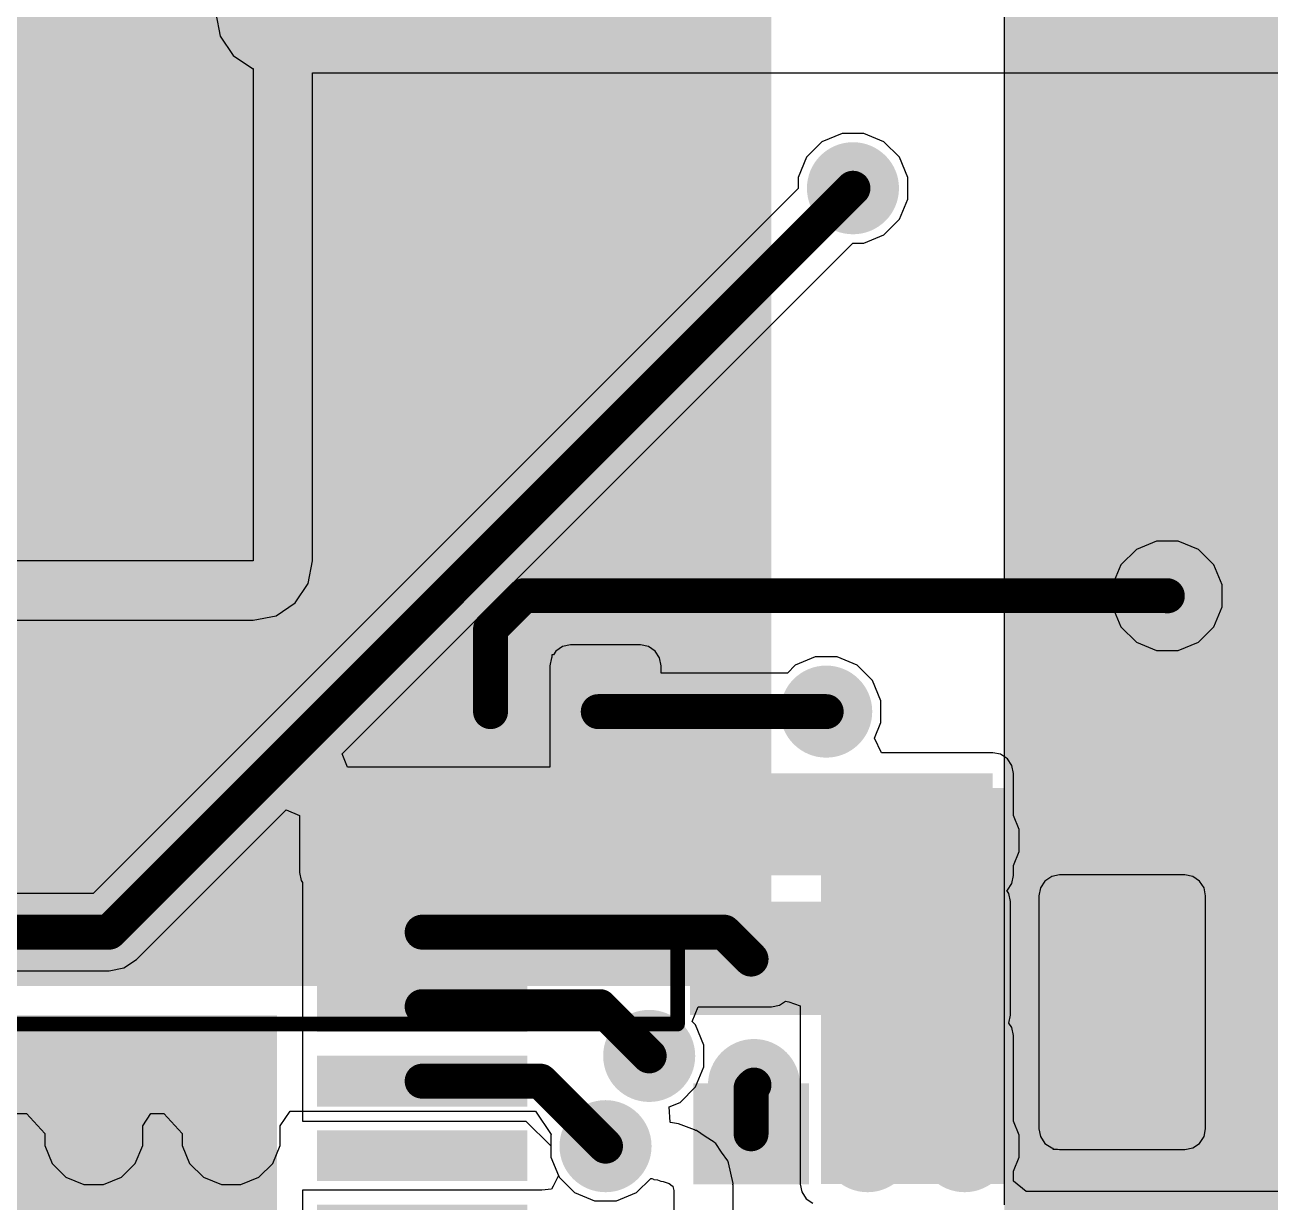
# Model space of a CAD drawing. Header units: millimetres. Extents: x 0 to 214, y 0 to 214.
# Drawn here: x 2.8435 to 3.2713, y 0.3158 to 0.7201 of the extents above; entities that cross this region are included whole.
import ezdxf

# ---------------------------------------------------------------- set-up
doc = ezdxf.new("R2010")
doc.units = ezdxf.units.MM
doc.header["$MEASUREMENT"] = 0
for name, color, linetype in [('BottomLayer', 5, 'Continuous'), ('BottomPaste', 16, 'Continuous'), ('BottomSolder', 6, 'Continuous'), ('TopLayer', 1, 'Continuous'), ('TopOverlay', 2, 'Continuous'), ('TopPaste', 8, 'Continuous'), ('TopSolder', 216, 'Continuous'), ('ViaHoleLayer', 16, 'Continuous')]:
    doc.layers.add(name, color=color, linetype=linetype)

# ---------------------------------------------------------------- blocks, each defined once
blk = doc.blocks.new('HTSSOP_28_EP_B_26')
at = {"layer": 'BottomLayer'}
for points in [[(-0.1469095, 0.159588), (-0.1469095, 0.173092), (-0.0787405, 0.173092), (-0.0787405, 0.159588)], [(0.0787405, 0.159588), (0.0787405, 0.173092), (0.1469095, 0.173092), (0.1469095, 0.159588)], [(-0.1469095, 0.133998), (-0.1469095, 0.147502), (-0.0787405, 0.147502), (-0.0787405, 0.133998)], [(0.0787405, 0.133998), (0.0787405, 0.147502), (0.1469095, 0.147502), (0.1469095, 0.133998)], [(-0.1469095, 0.108408), (-0.1469095, 0.121912), (-0.0787405, 0.121912), (-0.0787405, 0.108408)], [(0.0787405, 0.108408), (0.0787405, 0.121912), (0.1469095, 0.121912), (0.1469095, 0.108408)], [(-0.06102850000000001, -0.110236), (-0.06102849999999999, 0.110236), (0.06101850000000001, 0.110236), (0.06101849999999999, -0.110236)], [(-0.1469095, 0.082818), (-0.1469095, 0.096322), (-0.0787405, 0.096322), (-0.0787405, 0.082818)], [(0.0787405, 0.082818), (0.0787405, 0.096322), (0.1469095, 0.096322), (0.1469095, 0.082818)], [(-0.1469095, 0.057228), (-0.1469095, 0.070732), (-0.0787405, 0.070732), (-0.0787405, 0.057228)], [(0.0787405, 0.057228), (0.0787405, 0.070732), (0.1469095, 0.070732), (0.1469095, 0.057228)], [(-0.1469095, 0.031638), (-0.1469095, 0.045142), (-0.0787405, 0.045142), (-0.0787405, 0.031638)], [(0.0787405, 0.031638), (0.0787405, 0.045142), (0.1469095, 0.045142), (0.1469095, 0.031638)], [(-0.1469095, 0.006048000000000001), (-0.1469095, 0.019552), (-0.0787405, 0.019552), (-0.0787405, 0.006047999999999999)], [(0.0787405, 0.006048000000000001), (0.0787405, 0.019552), (0.1469095, 0.019552), (0.1469095, 0.006047999999999999)], [(-0.1469095, -0.019542), (-0.1469095, -0.006037999999999998), (-0.0787405, -0.006038000000000002), (-0.0787405, -0.019542)], [(0.0787405, -0.019542), (0.0787405, -0.006037999999999998), (0.1469095, -0.006038000000000002), (0.1469095, -0.019542)], [(-0.1469095, -0.045142), (-0.1469095, -0.031638), (-0.0787405, -0.031638), (-0.0787405, -0.045142)], [(0.0787405, -0.045142), (0.0787405, -0.031638), (0.1469095, -0.031638), (0.1469095, -0.045142)], [(-0.1469095, -0.070732), (-0.1469095, -0.057228), (-0.0787405, -0.057228), (-0.0787405, -0.070732)], [(0.0787405, -0.070732), (0.0787405, -0.057228), (0.1469095, -0.057228), (0.1469095, -0.070732)], [(-0.1469095, -0.096322), (-0.1469095, -0.082818), (-0.0787405, -0.082818), (-0.0787405, -0.096322)], [(0.0787405, -0.096322), (0.0787405, -0.082818), (0.1469095, -0.082818), (0.1469095, -0.096322)], [(-0.1469095, -0.121912), (-0.1469095, -0.108408), (-0.0787405, -0.108408), (-0.0787405, -0.121912)], [(0.0787405, -0.121912), (0.0787405, -0.108408), (0.1469095, -0.108408), (0.1469095, -0.121912)], [(-0.1469095, -0.147502), (-0.1469095, -0.133998), (-0.0787405, -0.133998), (-0.0787405, -0.147502)], [(0.0787405, -0.147502), (0.0787405, -0.133998), (0.1469095, -0.133998), (0.1469095, -0.147502)], [(-0.1469095, -0.173092), (-0.1469095, -0.159588), (-0.0787405, -0.159588), (-0.0787405, -0.173092)], [(0.0787405, -0.173092), (0.0787405, -0.159588), (0.1469095, -0.159588), (0.1469095, -0.173092)]]:
    blk.add_hatch(color=5, dxfattribs=at).paths.add_polyline_path(points)
h = blk.add_hatch(color=5, dxfattribs=at)
edge = h.paths.add_edge_path()
edge.add_arc((-0.047245, 0.07087), 0.009843, 0, 360)
h = blk.add_hatch(color=5, dxfattribs=at)
edge = h.paths.add_edge_path()
edge.add_arc((-5e-06, 0.07), 0.009843, 0, 360)
h = blk.add_hatch(color=5, dxfattribs=at)
edge = h.paths.add_edge_path()
edge.add_arc((0.047245, 0.07087), 0.009843, 0, 360)
h = blk.add_hatch(color=5, dxfattribs=at)
edge = h.paths.add_edge_path()
edge.add_arc((-0.047245, 0.02362), 0.009843, 0, 360)
h = blk.add_hatch(color=5, dxfattribs=at)
edge = h.paths.add_edge_path()
edge.add_arc((-5e-06, 0.02362), 0.009843, 0, 360)
h = blk.add_hatch(color=5, dxfattribs=at)
edge = h.paths.add_edge_path()
edge.add_arc((0.047245, 0.02362), 0.009843, 0, 360)
h = blk.add_hatch(color=5, dxfattribs=at)
edge = h.paths.add_edge_path()
edge.add_arc((-0.047245, -0.02362), 0.009843, 0, 360)
h = blk.add_hatch(color=5, dxfattribs=at)
edge = h.paths.add_edge_path()
edge.add_arc((-5e-06, -0.02362), 0.009843, 0, 360)
h = blk.add_hatch(color=5, dxfattribs=at)
edge = h.paths.add_edge_path()
edge.add_arc((0.047245, -0.02362), 0.009843, 0, 360)
h = blk.add_hatch(color=5, dxfattribs=at)
edge = h.paths.add_edge_path()
edge.add_arc((-0.047245, -0.07087), 0.009843, 0, 360)
h = blk.add_hatch(color=5, dxfattribs=at)
edge = h.paths.add_edge_path()
edge.add_arc((-5e-06, -0.07087), 0.009843, 0, 360)
h = blk.add_hatch(color=5, dxfattribs=at)
edge = h.paths.add_edge_path()
edge.add_arc((0.047245, -0.07087), 0.009843, 0, 360)
at = {"layer": 'BottomPaste'}
for points in [[(-0.1469095, 0.159588), (-0.1469095, 0.173092), (-0.0787405, 0.173092), (-0.0787405, 0.159588)], [(0.0787405, 0.159588), (0.0787405, 0.173092), (0.1469095, 0.173092), (0.1469095, 0.159588)], [(-0.1469095, 0.133998), (-0.1469095, 0.147502), (-0.0787405, 0.147502), (-0.0787405, 0.133998)], [(0.0787405, 0.133998), (0.0787405, 0.147502), (0.1469095, 0.147502), (0.1469095, 0.133998)], [(-0.1469095, 0.108408), (-0.1469095, 0.121912), (-0.0787405, 0.121912), (-0.0787405, 0.108408)], [(0.0787405, 0.108408), (0.0787405, 0.121912), (0.1469095, 0.121912), (0.1469095, 0.108408)], [(-0.06102850000000001, -0.110236), (-0.06102849999999999, 0.110236), (0.06101850000000001, 0.110236), (0.06101849999999999, -0.110236)], [(-0.1469095, 0.082818), (-0.1469095, 0.096322), (-0.0787405, 0.096322), (-0.0787405, 0.082818)], [(0.0787405, 0.082818), (0.0787405, 0.096322), (0.1469095, 0.096322), (0.1469095, 0.082818)], [(-0.1469095, 0.057228), (-0.1469095, 0.070732), (-0.0787405, 0.070732), (-0.0787405, 0.057228)], [(0.0787405, 0.057228), (0.0787405, 0.070732), (0.1469095, 0.070732), (0.1469095, 0.057228)], [(-0.1469095, 0.031638), (-0.1469095, 0.045142), (-0.0787405, 0.045142), (-0.0787405, 0.031638)], [(0.0787405, 0.031638), (0.0787405, 0.045142), (0.1469095, 0.045142), (0.1469095, 0.031638)], [(-0.1469095, 0.006048000000000001), (-0.1469095, 0.019552), (-0.0787405, 0.019552), (-0.0787405, 0.006047999999999999)], [(0.0787405, 0.006048000000000001), (0.0787405, 0.019552), (0.1469095, 0.019552), (0.1469095, 0.006047999999999999)], [(-0.1469095, -0.019542), (-0.1469095, -0.006037999999999998), (-0.0787405, -0.006038000000000002), (-0.0787405, -0.019542)], [(0.0787405, -0.019542), (0.0787405, -0.006037999999999998), (0.1469095, -0.006038000000000002), (0.1469095, -0.019542)], [(-0.1469095, -0.045142), (-0.1469095, -0.031638), (-0.0787405, -0.031638), (-0.0787405, -0.045142)], [(0.0787405, -0.045142), (0.0787405, -0.031638), (0.1469095, -0.031638), (0.1469095, -0.045142)], [(-0.1469095, -0.070732), (-0.1469095, -0.057228), (-0.0787405, -0.057228), (-0.0787405, -0.070732)], [(0.0787405, -0.070732), (0.0787405, -0.057228), (0.1469095, -0.057228), (0.1469095, -0.070732)], [(-0.1469095, -0.096322), (-0.1469095, -0.082818), (-0.0787405, -0.082818), (-0.0787405, -0.096322)], [(0.0787405, -0.096322), (0.0787405, -0.082818), (0.1469095, -0.082818), (0.1469095, -0.096322)], [(-0.1469095, -0.121912), (-0.1469095, -0.108408), (-0.0787405, -0.108408), (-0.0787405, -0.121912)], [(0.0787405, -0.121912), (0.0787405, -0.108408), (0.1469095, -0.108408), (0.1469095, -0.121912)], [(-0.1469095, -0.147502), (-0.1469095, -0.133998), (-0.0787405, -0.133998), (-0.0787405, -0.147502)], [(0.0787405, -0.147502), (0.0787405, -0.133998), (0.1469095, -0.133998), (0.1469095, -0.147502)], [(-0.1469095, -0.173092), (-0.1469095, -0.159588), (-0.0787405, -0.159588), (-0.0787405, -0.173092)], [(0.0787405, -0.173092), (0.0787405, -0.159588), (0.1469095, -0.159588), (0.1469095, -0.173092)]]:
    blk.add_hatch(color=16, dxfattribs=at).paths.add_polyline_path(points)
at = {"layer": 'BottomSolder'}
for points in [[(-0.1489095, 0.157588), (-0.1489095, 0.175092), (-0.0767405, 0.175092), (-0.0767405, 0.157588)], [(0.0767405, 0.157588), (0.0767405, 0.175092), (0.1489095, 0.175092), (0.1489095, 0.157588)], [(-0.1489095, 0.131998), (-0.1489095, 0.149502), (-0.0767405, 0.149502), (-0.0767405, 0.131998)], [(0.0767405, 0.131998), (0.0767405, 0.149502), (0.1489095, 0.149502), (0.1489095, 0.131998)], [(-0.1489095, 0.106408), (-0.1489095, 0.123912), (-0.0767405, 0.123912), (-0.0767405, 0.106408)], [(0.0767405, 0.106408), (0.0767405, 0.123912), (0.1489095, 0.123912), (0.1489095, 0.106408)], [(-0.06299750000000001, -0.112205), (-0.06299749999999998, 0.112205), (0.06298750000000002, 0.112205), (0.06298749999999999, -0.112205)], [(-0.1489095, 0.080818), (-0.1489095, 0.098322), (-0.0767405, 0.098322), (-0.0767405, 0.080818)], [(0.0767405, 0.080818), (0.0767405, 0.098322), (0.1489095, 0.098322), (0.1489095, 0.080818)], [(-0.1489095, 0.055228), (-0.1489095, 0.072732), (-0.0767405, 0.072732), (-0.0767405, 0.055228)], [(0.0767405, 0.055228), (0.0767405, 0.072732), (0.1489095, 0.072732), (0.1489095, 0.055228)], [(-0.1489095, 0.029638), (-0.1489095, 0.047142), (-0.0767405, 0.047142), (-0.0767405, 0.029638)], [(0.0767405, 0.029638), (0.0767405, 0.047142), (0.1489095, 0.047142), (0.1489095, 0.029638)], [(-0.1489095, 0.004048000000000003), (-0.1489095, 0.021552), (-0.0767405, 0.021552), (-0.0767405, 0.004047999999999997)], [(0.0767405, 0.004048000000000003), (0.0767405, 0.021552), (0.1489095, 0.021552), (0.1489095, 0.004047999999999997)], [(-0.1489095, -0.021542), (-0.1489095, -0.004037999999999997), (-0.0767405, -0.004038000000000003), (-0.0767405, -0.021542)], [(0.0767405, -0.021542), (0.0767405, -0.004037999999999997), (0.1489095, -0.004038000000000003), (0.1489095, -0.021542)], [(-0.1489095, -0.047142), (-0.1489095, -0.029638), (-0.0767405, -0.029638), (-0.0767405, -0.047142)], [(0.0767405, -0.047142), (0.0767405, -0.029638), (0.1489095, -0.029638), (0.1489095, -0.047142)], [(-0.1489095, -0.072732), (-0.1489095, -0.055228), (-0.0767405, -0.055228), (-0.0767405, -0.072732)], [(0.0767405, -0.072732), (0.0767405, -0.055228), (0.1489095, -0.055228), (0.1489095, -0.072732)], [(-0.1489095, -0.098322), (-0.1489095, -0.080818), (-0.0767405, -0.080818), (-0.0767405, -0.098322)], [(0.0767405, -0.098322), (0.0767405, -0.080818), (0.1489095, -0.080818), (0.1489095, -0.098322)], [(-0.1489095, -0.123912), (-0.1489095, -0.106408), (-0.0767405, -0.106408), (-0.0767405, -0.123912)], [(0.0767405, -0.123912), (0.0767405, -0.106408), (0.1489095, -0.106408), (0.1489095, -0.123912)], [(-0.1489095, -0.149502), (-0.1489095, -0.131998), (-0.0767405, -0.131998), (-0.0767405, -0.149502)], [(0.0767405, -0.149502), (0.0767405, -0.131998), (0.1489095, -0.131998), (0.1489095, -0.149502)], [(-0.1489095, -0.175092), (-0.1489095, -0.157588), (-0.0767405, -0.157588), (-0.0767405, -0.175092)], [(0.0767405, -0.175092), (0.0767405, -0.157588), (0.1489095, -0.157588), (0.1489095, -0.175092)]]:
    blk.add_hatch(color=6, dxfattribs=at).paths.add_polyline_path(points)
h = blk.add_hatch(color=6, dxfattribs=at)
edge = h.paths.add_edge_path()
edge.add_arc((-0.047245, 0.07087), 0.013843, 0, 360)
h = blk.add_hatch(color=6, dxfattribs=at)
edge = h.paths.add_edge_path()
edge.add_arc((-5e-06, 0.07), 0.013843, 0, 360)
h = blk.add_hatch(color=6, dxfattribs=at)
edge = h.paths.add_edge_path()
edge.add_arc((0.047245, 0.07087), 0.013843, 0, 360)
h = blk.add_hatch(color=6, dxfattribs=at)
edge = h.paths.add_edge_path()
edge.add_arc((-0.047245, 0.02362), 0.013843, 0, 360)
h = blk.add_hatch(color=6, dxfattribs=at)
edge = h.paths.add_edge_path()
edge.add_arc((-5e-06, 0.02362), 0.013843, 0, 360)
h = blk.add_hatch(color=6, dxfattribs=at)
edge = h.paths.add_edge_path()
edge.add_arc((0.047245, 0.02362), 0.013843, 0, 360)
h = blk.add_hatch(color=6, dxfattribs=at)
edge = h.paths.add_edge_path()
edge.add_arc((-0.047245, -0.02362), 0.013843, 0, 360)
h = blk.add_hatch(color=6, dxfattribs=at)
edge = h.paths.add_edge_path()
edge.add_arc((-5e-06, -0.02362), 0.013843, 0, 360)
h = blk.add_hatch(color=6, dxfattribs=at)
edge = h.paths.add_edge_path()
edge.add_arc((0.047245, -0.02362), 0.013843, 0, 360)
h = blk.add_hatch(color=6, dxfattribs=at)
edge = h.paths.add_edge_path()
edge.add_arc((-0.047245, -0.07087), 0.013843, 0, 360)
h = blk.add_hatch(color=6, dxfattribs=at)
edge = h.paths.add_edge_path()
edge.add_arc((-5e-06, -0.07087), 0.013843, 0, 360)
h = blk.add_hatch(color=6, dxfattribs=at)
edge = h.paths.add_edge_path()
edge.add_arc((0.047245, -0.07087), 0.013843, 0, 360)
at = {"layer": 'TopLayer'}
h = blk.add_hatch(color=1, dxfattribs=at)
edge = h.paths.add_edge_path()
edge.add_arc((-0.047245, 0.07087), 0.009843, 0, 360)
h = blk.add_hatch(color=1, dxfattribs=at)
edge = h.paths.add_edge_path()
edge.add_arc((-5e-06, 0.07), 0.009843, 0, 360)
h = blk.add_hatch(color=1, dxfattribs=at)
edge = h.paths.add_edge_path()
edge.add_arc((0.047245, 0.07087), 0.009843, 0, 360)
h = blk.add_hatch(color=1, dxfattribs=at)
edge = h.paths.add_edge_path()
edge.add_arc((-0.047245, 0.02362), 0.009843, 0, 360)
h = blk.add_hatch(color=1, dxfattribs=at)
edge = h.paths.add_edge_path()
edge.add_arc((-5e-06, 0.02362), 0.009843, 0, 360)
h = blk.add_hatch(color=1, dxfattribs=at)
edge = h.paths.add_edge_path()
edge.add_arc((0.047245, 0.02362), 0.009843, 0, 360)
h = blk.add_hatch(color=1, dxfattribs=at)
edge = h.paths.add_edge_path()
edge.add_arc((-0.047245, -0.02362), 0.009843, 0, 360)
h = blk.add_hatch(color=1, dxfattribs=at)
edge = h.paths.add_edge_path()
edge.add_arc((-5e-06, -0.02362), 0.009843, 0, 360)
h = blk.add_hatch(color=1, dxfattribs=at)
edge = h.paths.add_edge_path()
edge.add_arc((0.047245, -0.02362), 0.009843, 0, 360)
h = blk.add_hatch(color=1, dxfattribs=at)
edge = h.paths.add_edge_path()
edge.add_arc((-0.047245, -0.07087), 0.009843, 0, 360)
h = blk.add_hatch(color=1, dxfattribs=at)
edge = h.paths.add_edge_path()
edge.add_arc((-5e-06, -0.07087), 0.009843, 0, 360)
h = blk.add_hatch(color=1, dxfattribs=at)
edge = h.paths.add_edge_path()
edge.add_arc((0.047245, -0.07087), 0.009843, 0, 360)
at = {"layer": 'TopSolder'}
h = blk.add_hatch(color=216, dxfattribs=at)
edge = h.paths.add_edge_path()
edge.add_arc((-0.047245, 0.07087), 0.013843, 0, 360)
h = blk.add_hatch(color=216, dxfattribs=at)
edge = h.paths.add_edge_path()
edge.add_arc((-5e-06, 0.07), 0.013843, 0, 360)
h = blk.add_hatch(color=216, dxfattribs=at)
edge = h.paths.add_edge_path()
edge.add_arc((0.047245, 0.07087), 0.013843, 0, 360)
h = blk.add_hatch(color=216, dxfattribs=at)
edge = h.paths.add_edge_path()
edge.add_arc((-0.047245, 0.02362), 0.013843, 0, 360)
h = blk.add_hatch(color=216, dxfattribs=at)
edge = h.paths.add_edge_path()
edge.add_arc((-5e-06, 0.02362), 0.013843, 0, 360)
h = blk.add_hatch(color=216, dxfattribs=at)
edge = h.paths.add_edge_path()
edge.add_arc((0.047245, 0.02362), 0.013843, 0, 360)
h = blk.add_hatch(color=216, dxfattribs=at)
edge = h.paths.add_edge_path()
edge.add_arc((-0.047245, -0.02362), 0.013843, 0, 360)
h = blk.add_hatch(color=216, dxfattribs=at)
edge = h.paths.add_edge_path()
edge.add_arc((-5e-06, -0.02362), 0.013843, 0, 360)
h = blk.add_hatch(color=216, dxfattribs=at)
edge = h.paths.add_edge_path()
edge.add_arc((0.047245, -0.02362), 0.013843, 0, 360)
h = blk.add_hatch(color=216, dxfattribs=at)
edge = h.paths.add_edge_path()
edge.add_arc((-0.047245, -0.07087), 0.013843, 0, 360)
h = blk.add_hatch(color=216, dxfattribs=at)
edge = h.paths.add_edge_path()
edge.add_arc((-5e-06, -0.07087), 0.013843, 0, 360)
h = blk.add_hatch(color=216, dxfattribs=at)
edge = h.paths.add_edge_path()
edge.add_arc((0.047245, -0.07087), 0.013843, 0, 360)
at = {"layer": 'ViaHoleLayer'}
h = blk.add_hatch(color=16, dxfattribs=at)
edge = h.paths.add_edge_path()
edge.add_arc((-0.047245, 0.07087), 0.005906, 0, 360)
h = blk.add_hatch(color=16, dxfattribs=at)
edge = h.paths.add_edge_path()
edge.add_arc((-5e-06, 0.07), 0.005906, 0, 360)
h = blk.add_hatch(color=16, dxfattribs=at)
edge = h.paths.add_edge_path()
edge.add_arc((0.047245, 0.07087), 0.005906, 0, 360)
h = blk.add_hatch(color=16, dxfattribs=at)
edge = h.paths.add_edge_path()
edge.add_arc((-0.047245, 0.02362), 0.005906, 0, 360)
h = blk.add_hatch(color=16, dxfattribs=at)
edge = h.paths.add_edge_path()
edge.add_arc((-5e-06, 0.02362), 0.005906, 0, 360)
h = blk.add_hatch(color=16, dxfattribs=at)
edge = h.paths.add_edge_path()
edge.add_arc((0.047245, 0.02362), 0.005906, 0, 360)
h = blk.add_hatch(color=16, dxfattribs=at)
edge = h.paths.add_edge_path()
edge.add_arc((-0.047245, -0.02362), 0.005906, 0, 360)
h = blk.add_hatch(color=16, dxfattribs=at)
edge = h.paths.add_edge_path()
edge.add_arc((-5e-06, -0.02362), 0.005906, 0, 360)
h = blk.add_hatch(color=16, dxfattribs=at)
edge = h.paths.add_edge_path()
edge.add_arc((0.047245, -0.02362), 0.005906, 0, 360)
h = blk.add_hatch(color=16, dxfattribs=at)
edge = h.paths.add_edge_path()
edge.add_arc((-0.047245, -0.07087), 0.005906, 0, 360)
h = blk.add_hatch(color=16, dxfattribs=at)
edge = h.paths.add_edge_path()
edge.add_arc((-5e-06, -0.07087), 0.005906, 0, 360)
h = blk.add_hatch(color=16, dxfattribs=at)
edge = h.paths.add_edge_path()
edge.add_arc((0.047245, -0.07087), 0.005906, 0, 360)
blk = doc.blocks.new('5931_B_37')
at = {"layer": 'BottomLayer'}
blk.add_hatch(color=5, dxfattribs=at).paths.add_polyline_path([(0.1335, 0.159), (0.3045, 0.159), (0.3045, -0.159), (0.1335, -0.159)])
at = {"layer": 'BottomPaste'}
blk.add_hatch(color=16, dxfattribs=at).paths.add_polyline_path([(0.1335, 0.159), (0.3045, 0.159), (0.3045, -0.159), (0.1335, -0.159)])
at = {"layer": 'BottomSolder'}
blk.add_hatch(color=6, dxfattribs=at).paths.add_polyline_path([(0.1295, 0.163), (0.3085, 0.163), (0.3085, -0.163), (0.1295, -0.163)])
blk = doc.blocks.new('R___0402_B_38')
at = {"layer": 'BottomLayer'}
for points in [[(-0.009499999999999996, 0.0125), (-0.009500000000000003, -0.0125), (-0.0275, -0.0125), (-0.0275, 0.0125)], [(0.0275, 0.0125), (0.0275, -0.0125), (0.009499999999999996, -0.0125), (0.009500000000000003, 0.0125)]]:
    blk.add_hatch(color=5, dxfattribs=at).paths.add_polyline_path(points)
at = {"layer": 'BottomPaste'}
for points in [[(-0.009499999999999996, 0.0125), (-0.009500000000000003, -0.0125), (-0.0275, -0.0125), (-0.0275, 0.0125)], [(0.0275, 0.0125), (0.0275, -0.0125), (0.009499999999999996, -0.0125), (0.009500000000000003, 0.0125)]]:
    blk.add_hatch(color=16, dxfattribs=at).paths.add_polyline_path(points)
at = {"layer": 'BottomSolder'}
for points in [[(-0.007334599999999997, 0.0146654), (-0.007334600000000003, -0.0146654), (-0.0296654, -0.0146654), (-0.0296654, 0.0146654)], [(0.0296654, 0.0146654), (0.0296654, -0.0146654), (0.007334599999999997, -0.0146654), (0.007334600000000003, 0.0146654)]]:
    blk.add_hatch(color=6, dxfattribs=at).paths.add_polyline_path(points)
blk = doc.blocks.new('FXL2213_1R0_M_62')
at = {"layer": 'TopLayer'}
blk.add_hatch(color=1, dxfattribs=at).paths.add_polyline_path([(-0.472441, 0.38582675), (-0.246063, 0.38582675), (-0.246063, -0.38582675), (-0.472441, -0.38582675)])
at = {"layer": 'TopPaste'}
blk.add_hatch(color=8, dxfattribs=at).paths.add_polyline_path([(-0.472441, 0.38582675), (-0.246063, 0.38582675), (-0.246063, -0.38582675), (-0.472441, -0.38582675)])
at = {"layer": 'TopSolder'}
blk.add_hatch(color=216, dxfattribs=at).paths.add_polyline_path([(-0.476441, 0.38982675), (-0.242063, 0.38982675), (-0.242063, -0.38982675), (-0.476441, -0.38982675)])
at = {"layer": 'TopOverlay', "const_width": 0.005}
for points in [[(-0.4527559, 0.4330709), (-0.4527559, 0.4002441)], [(0.4527559, 0.4330709), (-0.4527559, 0.4330709)]]:
    blk.add_lwpolyline(points, dxfattribs=at)
at = {"layer": 'TopOverlay', "const_width": 0.0025}
for points in [[(-0.4540059, 0.4330709, 1), (-0.4515059, 0.4330709, 1)], [(-0.4540059, 0.4330709, 1), (-0.4515059, 0.4330709, 1)], [(-0.4540059, 0.4002441, 1), (-0.4515059, 0.4002441, 1)]]:
    blk.add_lwpolyline(points, format="xyb", close=True, dxfattribs=at)
blk = doc.blocks.new('SOD_523F_B_68')
at = {"layer": 'BottomLayer'}
for points in [[(-0.05511815, 0.0102362), (-0.02362205, 0.0102362), (-0.02362205, -0.0102362), (-0.05511815, -0.0102362)], [(0.02362205, 0.0102362), (0.05511815, 0.0102362), (0.05511815, -0.0102362), (0.02362205, -0.0102362)]]:
    blk.add_hatch(color=5, dxfattribs=at).paths.add_polyline_path(points)
at = {"layer": 'BottomPaste'}
for points in [[(-0.05511815, 0.0102362), (-0.02362205, 0.0102362), (-0.02362205, -0.0102362), (-0.05511815, -0.0102362)], [(0.02362205, 0.0102362), (0.05511815, 0.0102362), (0.05511815, -0.0102362), (0.02362205, -0.0102362)]]:
    blk.add_hatch(color=16, dxfattribs=at).paths.add_polyline_path(points)
at = {"layer": 'BottomSolder'}
for points in [[(-0.05911815, 0.0142362), (-0.01962205, 0.0142362), (-0.01962205, -0.0142362), (-0.05911815, -0.0142362)], [(0.01962205, 0.0142362), (0.05911815, 0.0142362), (0.05911815, -0.0142362), (0.01962205, -0.0142362)]]:
    blk.add_hatch(color=6, dxfattribs=at).paths.add_polyline_path(points)
blk = doc.blocks.new('R___0603_B_124')
at = {"layer": 'BottomLayer'}
for points in [[(-0.045, -0.0175), (-0.045, 0.0175), (-0.015, 0.0175), (-0.015, -0.0175)], [(0.015, -0.0175), (0.015, 0.0175), (0.045, 0.0175), (0.045, -0.0175)]]:
    blk.add_hatch(color=5, dxfattribs=at).paths.add_polyline_path(points)
at = {"layer": 'BottomPaste'}
for points in [[(-0.045, -0.0175), (-0.045, 0.0175), (-0.015, 0.0175), (-0.015, -0.0175)], [(0.015, -0.0175), (0.015, 0.0175), (0.045, 0.0175), (0.045, -0.0175)]]:
    blk.add_hatch(color=16, dxfattribs=at).paths.add_polyline_path(points)
at = {"layer": 'BottomSolder'}
for points in [[(-0.049, -0.0215), (-0.049, 0.0215), (-0.011, 0.0215), (-0.011, -0.0215)], [(0.011, -0.0215), (0.011, 0.0215), (0.049, 0.0215), (0.049, -0.0215)]]:
    blk.add_hatch(color=6, dxfattribs=at).paths.add_polyline_path(points)
blk = doc.blocks.new('R___0402_B_126')
at = {"layer": 'BottomLayer'}
for points in [[(-0.009499999999999996, 0.0125), (-0.009500000000000003, -0.0125), (-0.0275, -0.0125), (-0.0275, 0.0125)], [(0.0275, 0.0125), (0.0275, -0.0125), (0.009499999999999996, -0.0125), (0.009500000000000003, 0.0125)]]:
    blk.add_hatch(color=5, dxfattribs=at).paths.add_polyline_path(points)
at = {"layer": 'BottomPaste'}
for points in [[(-0.009499999999999996, 0.0125), (-0.009500000000000003, -0.0125), (-0.0275, -0.0125), (-0.0275, 0.0125)], [(0.0275, 0.0125), (0.0275, -0.0125), (0.009499999999999996, -0.0125), (0.009500000000000003, 0.0125)]]:
    blk.add_hatch(color=16, dxfattribs=at).paths.add_polyline_path(points)
at = {"layer": 'BottomSolder'}
for points in [[(-0.007334599999999997, 0.0146654), (-0.007334600000000003, -0.0146654), (-0.0296654, -0.0146654), (-0.0296654, 0.0146654)], [(0.0296654, 0.0146654), (0.0296654, -0.0146654), (0.007334599999999997, -0.0146654), (0.007334600000000003, 0.0146654)]]:
    blk.add_hatch(color=6, dxfattribs=at).paths.add_polyline_path(points)
blk = doc.blocks.new('CAP_0603_B_221')
at = {"layer": 'BottomLayer'}
for points in [[(-0.045, -0.0175), (-0.045, 0.0175), (-0.015, 0.0175), (-0.015, -0.0175)], [(0.015, -0.0175), (0.015, 0.0175), (0.045, 0.0175), (0.045, -0.0175)]]:
    blk.add_hatch(color=5, dxfattribs=at).paths.add_polyline_path(points)
at = {"layer": 'BottomPaste'}
for points in [[(-0.045, -0.0175), (-0.045, 0.0175), (-0.015, 0.0175), (-0.015, -0.0175)], [(0.015, -0.0175), (0.015, 0.0175), (0.045, 0.0175), (0.045, -0.0175)]]:
    blk.add_hatch(color=16, dxfattribs=at).paths.add_polyline_path(points)
at = {"layer": 'BottomSolder'}
for points in [[(-0.0473622, -0.0198622), (-0.0473622, 0.0198622), (-0.0126378, 0.0198622), (-0.0126378, -0.0198622)], [(0.0126378, -0.0198622), (0.0126378, 0.0198622), (0.0473622, 0.0198622), (0.0473622, -0.0198622)]]:
    blk.add_hatch(color=6, dxfattribs=at).paths.add_polyline_path(points)

msp = doc.modelspace()

# ---------------------------------------------------------------- hatches: boundary and pattern name
at = {"layer": 'BottomLayer'}
h = msp.add_hatch(color=5, dxfattribs=at)
edge = h.paths.add_edge_path()
edge.add_arc((3.128, 0.664), 0.011811, 0, 360)
h = msp.add_hatch(color=5, dxfattribs=at)
edge = h.paths.add_edge_path()
edge.add_arc((3.236, 0.524), 0.011811, 0, 360)
for points in [[(3.031, 0.429), (3.055, 0.429), (3.055, 0.5), (3.031, 0.5)], [(3.071, 0.428), (3.176, 0.428), (3.176, 0.463), (3.071, 0.463)], [(2.945, 0.429), (3.055, 0.429), (3.055, 0.458), (2.945, 0.458)], [(3.199, 0.341), (3.242, 0.341), (3.242, 0.421), (3.199, 0.421)], [(3.072, 0.38), (3.175, 0.38), (3.175, 0.419), (3.072, 0.419)], [(3.12, 0.323), (3.176, 0.323), (3.176, 0.373), (3.12, 0.373)]]:
    msp.add_hatch(color=5, dxfattribs=at).paths.add_polyline_path(points)
h = msp.add_hatch(color=5, dxfattribs=at)
edge = h.paths.add_edge_path()
edge.add_arc((3.118811, 0.484252), 0.011811, 0, 360)
h = msp.add_hatch(color=5, dxfattribs=at)
edge = h.paths.add_edge_path()
edge.add_arc((3.133, 0.44), 0.011811, 0, 360)
h = msp.add_hatch(color=5, dxfattribs=at)
edge = h.paths.add_edge_path()
edge.add_arc((3.1663333, 0.44), 0.011811, 0, 360)
h = msp.add_hatch(color=5, dxfattribs=at)
edge = h.paths.add_edge_path()
edge.add_arc((3.058, 0.366), 0.011811, 0, 360)
h = msp.add_hatch(color=5, dxfattribs=at)
edge = h.paths.add_edge_path()
edge.add_arc((3.094, 0.356), 0.011811, 0, 360)
h = msp.add_hatch(color=5, dxfattribs=at)
edge = h.paths.add_edge_path()
edge.add_arc((3.043, 0.335), 0.011811, 0, 360)
h = msp.add_hatch(color=5, dxfattribs=at)
edge = h.paths.add_edge_path()
edge.add_arc((3.133, 0.335), 0.011811, 0, 360)
h = msp.add_hatch(color=5, dxfattribs=at)
edge = h.paths.add_edge_path()
edge.add_arc((3.1663333, 0.335), 0.011811, 0, 360)
at = {"layer": 'BottomSolder'}
msp.add_hatch(color=6, dxfattribs=at).paths.add_polyline_path([(4.0970001, 0.1440001), (4.0970001, 1.8550001), (3.1800001, 1.8550001), (3.1800001, 0.1440001)])
h = msp.add_hatch(color=6, dxfattribs=at)
edge = h.paths.add_edge_path()
edge.add_arc((3.128, 0.664), 0.015811, 0, 360)
h = msp.add_hatch(color=6, dxfattribs=at)
edge = h.paths.add_edge_path()
edge.add_arc((3.236, 0.524), 0.015811, 0, 360)
h = msp.add_hatch(color=6, dxfattribs=at)
edge = h.paths.add_edge_path()
edge.add_arc((3.118811, 0.484252), 0.015811, 0, 360)
h = msp.add_hatch(color=6, dxfattribs=at)
edge = h.paths.add_edge_path()
edge.add_arc((3.133, 0.44), 0.015811, 0, 360)
h = msp.add_hatch(color=6, dxfattribs=at)
edge = h.paths.add_edge_path()
edge.add_arc((3.1663333, 0.44), 0.015811, 0, 360)
h = msp.add_hatch(color=6, dxfattribs=at)
edge = h.paths.add_edge_path()
edge.add_arc((3.058, 0.366), 0.015811, 0, 360)
h = msp.add_hatch(color=6, dxfattribs=at)
edge = h.paths.add_edge_path()
edge.add_arc((3.094, 0.356), 0.015811, 0, 360)
h = msp.add_hatch(color=6, dxfattribs=at)
edge = h.paths.add_edge_path()
edge.add_arc((3.043, 0.335), 0.015811, 0, 360)
h = msp.add_hatch(color=6, dxfattribs=at)
edge = h.paths.add_edge_path()
edge.add_arc((3.133, 0.335), 0.015811, 0, 360)
h = msp.add_hatch(color=6, dxfattribs=at)
edge = h.paths.add_edge_path()
edge.add_arc((3.1663333, 0.335), 0.015811, 0, 360)
at = {"layer": 'TopLayer'}
for points in [[(2.71, 0.39), (3.1, 0.39), (3.1, 1.24), (2.71, 1.24)], [(3.117, 0.322), (3.217, 0.322), (3.217, 0.458), (3.117, 0.458)]]:
    msp.add_hatch(color=1, dxfattribs=at).paths.add_polyline_path(points)
h = msp.add_hatch(color=1, dxfattribs=at)
edge = h.paths.add_edge_path()
edge.add_arc((3.128, 0.664), 0.011811, 0, 360)
h = msp.add_hatch(color=1, dxfattribs=at)
edge = h.paths.add_edge_path()
edge.add_arc((3.236, 0.524), 0.011811, 0, 360)
h = msp.add_hatch(color=1, dxfattribs=at)
edge = h.paths.add_edge_path()
edge.add_arc((3.118811, 0.484252), 0.011811, 0, 360)
h = msp.add_hatch(color=1, dxfattribs=at)
edge = h.paths.add_edge_path()
edge.add_arc((3.133, 0.44), 0.011811, 0, 360)
h = msp.add_hatch(color=1, dxfattribs=at)
edge = h.paths.add_edge_path()
edge.add_arc((3.1663333, 0.44), 0.011811, 0, 360)
h = msp.add_hatch(color=1, dxfattribs=at)
edge = h.paths.add_edge_path()
edge.add_arc((3.058, 0.366), 0.011811, 0, 360)
h = msp.add_hatch(color=1, dxfattribs=at)
edge = h.paths.add_edge_path()
edge.add_arc((3.094, 0.356), 0.011811, 0, 360)
h = msp.add_hatch(color=1, dxfattribs=at)
edge = h.paths.add_edge_path()
edge.add_arc((3.043, 0.335), 0.011811, 0, 360)
h = msp.add_hatch(color=1, dxfattribs=at)
edge = h.paths.add_edge_path()
edge.add_arc((3.133, 0.335), 0.011811, 0, 360)
h = msp.add_hatch(color=1, dxfattribs=at)
edge = h.paths.add_edge_path()
edge.add_arc((3.1663333, 0.335), 0.011811, 0, 360)
at = {"layer": 'TopSolder'}
msp.add_hatch(color=216, dxfattribs=at).paths.add_polyline_path([(4.0970001, 0.1350001), (4.0970001, 1.8550001), (3.1800001, 1.8550001), (3.1800001, 0.1350001)])
h = msp.add_hatch(color=216, dxfattribs=at)
edge = h.paths.add_edge_path()
edge.add_arc((3.128, 0.664), 0.015811, 0, 360)
h = msp.add_hatch(color=216, dxfattribs=at)
edge = h.paths.add_edge_path()
edge.add_arc((3.236, 0.524), 0.015811, 0, 360)
h = msp.add_hatch(color=216, dxfattribs=at)
edge = h.paths.add_edge_path()
edge.add_arc((3.118811, 0.484252), 0.015811, 0, 360)
h = msp.add_hatch(color=216, dxfattribs=at)
edge = h.paths.add_edge_path()
edge.add_arc((3.133, 0.44), 0.015811, 0, 360)
h = msp.add_hatch(color=216, dxfattribs=at)
edge = h.paths.add_edge_path()
edge.add_arc((3.1663333, 0.44), 0.015811, 0, 360)
h = msp.add_hatch(color=216, dxfattribs=at)
edge = h.paths.add_edge_path()
edge.add_arc((3.058, 0.366), 0.015811, 0, 360)
h = msp.add_hatch(color=216, dxfattribs=at)
edge = h.paths.add_edge_path()
edge.add_arc((3.094, 0.356), 0.015811, 0, 360)
h = msp.add_hatch(color=216, dxfattribs=at)
edge = h.paths.add_edge_path()
edge.add_arc((3.043, 0.335), 0.015811, 0, 360)
h = msp.add_hatch(color=216, dxfattribs=at)
edge = h.paths.add_edge_path()
edge.add_arc((3.133, 0.335), 0.015811, 0, 360)
h = msp.add_hatch(color=216, dxfattribs=at)
edge = h.paths.add_edge_path()
edge.add_arc((3.1663333, 0.335), 0.015811, 0, 360)
at = {"layer": 'ViaHoleLayer'}
h = msp.add_hatch(color=16, dxfattribs=at)
edge = h.paths.add_edge_path()
edge.add_arc((3.128, 0.664), 0.0059055, 0, 360)
h = msp.add_hatch(color=16, dxfattribs=at)
edge = h.paths.add_edge_path()
edge.add_arc((3.236, 0.524), 0.0059055, 0, 360)
h = msp.add_hatch(color=16, dxfattribs=at)
edge = h.paths.add_edge_path()
edge.add_arc((3.118811, 0.484252), 0.0059055, 0, 360)
h = msp.add_hatch(color=16, dxfattribs=at)
edge = h.paths.add_edge_path()
edge.add_arc((3.133, 0.44), 0.0059055, 0, 360)
h = msp.add_hatch(color=16, dxfattribs=at)
edge = h.paths.add_edge_path()
edge.add_arc((3.1663333, 0.44), 0.0059055, 0, 360)
h = msp.add_hatch(color=16, dxfattribs=at)
edge = h.paths.add_edge_path()
edge.add_arc((3.058, 0.366), 0.0059055, 0, 360)
h = msp.add_hatch(color=16, dxfattribs=at)
edge = h.paths.add_edge_path()
edge.add_arc((3.094, 0.356), 0.0059055, 0, 360)
h = msp.add_hatch(color=16, dxfattribs=at)
edge = h.paths.add_edge_path()
edge.add_arc((3.043, 0.335), 0.0059055, 0, 360)
h = msp.add_hatch(color=16, dxfattribs=at)
edge = h.paths.add_edge_path()
edge.add_arc((3.133, 0.335), 0.0059055, 0, 360)
h = msp.add_hatch(color=16, dxfattribs=at)
edge = h.paths.add_edge_path()
edge.add_arc((3.1663333, 0.335), 0.0059055, 0, 360)

# ---------------------------------------------------------------- linework, layer by layer
at = {"layer": 'BottomLayer'}
for p, q in [((2.9091082, 0.724), (2.9106604, 0.7161964)), ((2.9106604, 0.7161964), (2.9150808, 0.7095808)), ((2.9150808, 0.7095808), (2.9216964, 0.7051604)), ((2.9216964, 0.7051604), (2.922, 0.7051)), ((2.922, 0.7051), (2.922, 0.536)), ((2.9423918, 0.536), (2.9423918, 0.7036082)), ((2.9423918, 0.7036082), (3.573062, 0.7036082)), ((3.1242583, 0.682811), (3.1173444, 0.6799472)), ((3.1317417, 0.682811), (3.1242583, 0.682811)), ((3.1386556, 0.6799472), (3.1317417, 0.682811)), ((3.1173444, 0.6799472), (3.1120528, 0.6746556)), ((3.1439472, 0.6746556), (3.1386556, 0.6799472)), ((3.1120528, 0.6746556), (3.109189, 0.6677417)), ((3.146811, 0.6677417), (3.1439472, 0.6746556)), ((3.109189, 0.6677417), (3.109189, 0.663934)), ((3.146811, 0.6602583), (3.146811, 0.6677417)), ((3.109189, 0.663934), (2.8670176, 0.4217626)), ((3.1439472, 0.6533444), (3.146811, 0.6602583)), ((3.1386556, 0.6480528), (3.1439472, 0.6533444)), ((3.1317417, 0.645189), (3.1386556, 0.6480528)), ((2.9525015, 0.4697565), (3.127934, 0.645189)), ((3.127934, 0.645189), (3.1317417, 0.645189)), ((2.922, 0.536), (2.751, 0.536)), ((2.9408396, 0.5281964), (2.9423918, 0.536)), ((2.9364192, 0.5215808), (2.9408396, 0.5281964)), ((2.9298036, 0.5171604), (2.9364192, 0.5215808)), ((2.751, 0.5156082), (2.922, 0.5156082)), ((2.922, 0.5156082), (2.9298036, 0.5171604)), ((3.0259533, 0.5050467), (3.0250882, 0.503752)), ((3.0282688, 0.5065938), (3.0259533, 0.5050467)), ((3.031, 0.5071371), (3.0282688, 0.5065938)), ((3.055, 0.5071371), (3.031, 0.5071371)), ((3.0577312, 0.5065938), (3.055, 0.5071371)), ((3.0600467, 0.5050467), (3.0577312, 0.5065938)), ((3.0615938, 0.5027312), (3.0600467, 0.5050467)), ((3.0244062, 0.5027312), (3.0238629, 0.5)), ((3.0245, 0.5028716), (3.0244062, 0.5027312)), ((3.0250882, 0.503752), (3.0245, 0.503752)), ((3.0245, 0.503752), (3.0245, 0.5028716)), ((3.0621371, 0.5), (3.0615938, 0.5027312)), ((3.1150693, 0.503063), (3.1081554, 0.5001992)), ((3.1225527, 0.503063), (3.1150693, 0.503063)), ((3.1294666, 0.5001992), (3.1225527, 0.503063)), ((3.0238629, 0.5), (3.0238629, 0.4651371)), ((3.0621371, 0.4975067), (3.0621371, 0.5)), ((3.1054629, 0.4975067), (3.0621371, 0.4975067)), ((3.1081554, 0.5001992), (3.1054629, 0.4975067)), ((3.1347582, 0.4949076), (3.1294666, 0.5001992)), ((3.137622, 0.4879937), (3.1347582, 0.4949076)), ((3.137622, 0.4805103), (3.137622, 0.4879937)), ((3.1353964, 0.4751372), (3.137622, 0.4805103)), ((3.1378318, 0.4701371), (3.1353964, 0.4751372)), ((2.954415, 0.4651371), (2.9525015, 0.4697565)), ((3.176, 0.4701371), (3.1378318, 0.4701371)), ((3.1787312, 0.4695938), (3.176, 0.4701371)), ((3.1810467, 0.4680467), (3.1787312, 0.4695938)), ((3.1825938, 0.4657312), (3.1810467, 0.4680467)), ((3.0238629, 0.4651371), (2.954415, 0.4651371)), ((3.1831371, 0.463), (3.1825938, 0.4657312)), ((3.1831371, 0.4485876), (3.1831371, 0.463)), ((2.8818804, 0.3991354), (2.9332435, 0.4504985)), ((2.9332435, 0.4504985), (2.9378629, 0.448585)), ((2.9378629, 0.448585), (2.9378629, 0.429)), ((3.1851443, 0.4437417), (3.1831371, 0.4485876)), ((3.1851443, 0.4362583), (3.1851443, 0.4437417)), ((3.1831371, 0.4314124), (3.1851443, 0.4362583)), ((2.9378629, 0.429), (2.9384062, 0.4262688)), ((3.1825938, 0.4252688), (3.1831371, 0.428)), ((3.1831371, 0.428), (3.1831371, 0.4314124)), ((3.199, 0.4281371), (3.1962688, 0.4275938)), ((3.242, 0.4281371), (3.199, 0.4281371)), ((3.2447312, 0.4275938), (3.242, 0.4281371)), ((2.9384062, 0.4262688), (2.9389155, 0.4255065)), ((2.9389155, 0.4255065), (2.9389155, 0.3947559)), ((3.1810467, 0.4229533), (3.1825938, 0.4252688)), ((3.1924062, 0.4237312), (3.1918629, 0.421)), ((3.1939533, 0.4260467), (3.1924062, 0.4237312)), ((3.1962688, 0.4275938), (3.1939533, 0.4260467)), ((3.2470467, 0.4260467), (3.2447312, 0.4275938)), ((3.2485938, 0.4237312), (3.2470467, 0.4260467)), ((3.2491371, 0.421), (3.2485938, 0.4237312)), ((2.8670176, 0.4217626), (2.8141432, 0.4217626)), ((3.1808604, 0.4228288), (3.1810467, 0.4229533)), ((3.1815938, 0.4217312), (3.1808604, 0.4228288)), ((3.1821371, 0.419), (3.1815938, 0.4217312)), ((3.1918629, 0.421), (3.1918629, 0.341)), ((3.2491371, 0.341), (3.2491371, 0.421)), ((3.1821371, 0.38), (3.1821371, 0.419)), ((2.8775803, 0.3962622), (2.8818804, 0.3991354)), ((2.7954345, 0.3952532), (2.8725079, 0.3952532)), ((2.8725079, 0.3952532), (2.8775803, 0.3962622)), ((2.9389155, 0.3947559), (2.9389155, 0.3691659)), ((3.1815801, 0.3772483), (3.1815938, 0.3772688)), ((3.1825938, 0.3757312), (3.1815801, 0.3772483)), ((3.1815938, 0.3772688), (3.1821371, 0.38)), ((3.1831371, 0.373), (3.1825938, 0.3757312)), ((3.1831371, 0.3435876), (3.1831371, 0.373)), ((2.9389155, 0.3691659), (2.9389155, 0.3435759)), ((2.9389155, 0.3435759), (3.0156791, 0.3435759)), ((3.0156791, 0.3435759), (3.024189, 0.335066)), ((3.1851443, 0.3387417), (3.1831371, 0.3435876)), ((3.1851443, 0.3312583), (3.1851443, 0.3387417)), ((3.1918629, 0.341), (3.1924062, 0.3382688)), ((3.1924062, 0.3382688), (3.1939533, 0.3359533)), ((3.2470467, 0.3359533), (3.2485938, 0.3382688)), ((3.2485938, 0.3382688), (3.2491371, 0.341)), ((3.024189, 0.335066), (3.024189, 0.3312583)), ((3.1939533, 0.3359533), (3.1962688, 0.3344062)), ((3.1962688, 0.3344062), (3.1966221, 0.3343359)), ((3.1966221, 0.3343359), (3.1966221, 0.3340158)), ((3.1966221, 0.3340158), (3.1982314, 0.3340158)), ((3.1982314, 0.3340158), (3.199, 0.3338629)), ((3.199, 0.3338629), (3.242, 0.3338629)), ((3.242, 0.3338629), (3.2447312, 0.3344062)), ((3.2447312, 0.3344062), (3.2470467, 0.3359533)), ((3.024189, 0.3312583), (3.0268035, 0.3249462)), ((3.1831371, 0.3264124), (3.1851443, 0.3312583)), ((3.1831371, 0.3230001), (3.1831371, 0.3264124)), ((3.0250631, 0.3212589), (3.0244121, 0.3202493)), ((3.0268035, 0.3249462), (3.0250631, 0.3212589)), ((3.1875195, 0.3194026), (3.1831371, 0.3230001)), ((3.0210843, 0.3198999), (2.9389155, 0.3198999)), ((2.9389155, 0.3198999), (2.9389155, 0.2923959)), ((3.0210844, 0.3199001), (3.0210843, 0.3198999)), ((3.0210845, 0.3199), (3.0210844, 0.3199001)), ((3.0244121, 0.3202493), (3.0210845, 0.3199)), ((3.4341732, 0.3194026), (3.1875195, 0.3194026))]:
    msp.add_line(p, q, dxfattribs=at)
at = {"layer": 'BottomLayer', "const_width": 0.012}
for points in [[(2.8725079, 0.4085079), (3.128, 0.664)], [(3.0035, 0.51263), (3.014935, 0.524065)], [(3.014935, 0.524065), (3.235935, 0.524065)], [(3.235935, 0.524065), (3.236, 0.524)], [(3.0035, 0.484252), (3.0035, 0.51263)], [(3.0405, 0.484252), (3.118811, 0.484252)], [(2.75435, 0.4085079), (2.8725079, 0.4085079)], [(2.98, 0.4085079), (3.0837441, 0.4085079)], [(3.0837441, 0.4085079), (3.093, 0.399252)], [(2.98, 0.3829179), (3.0410821, 0.3829179)], [(3.0410821, 0.3829179), (3.058, 0.366)], [(2.98, 0.3573279), (3.0206721, 0.3573279)], [(3.0206721, 0.3573279), (3.043, 0.335)], [(3.093, 0.355), (3.094, 0.356)], [(3.093, 0.339252), (3.093, 0.355)]]:
    msp.add_lwpolyline(points, dxfattribs=at)
at = {"layer": 'BottomLayer', "const_width": 0.006}
for points in [[(3.125, 0.664, 1), (3.131, 0.664, 1)], [(3.011935, 0.524065, 1), (3.017935, 0.524065, 1)], [(3.011935, 0.524065, 1), (3.017935, 0.524065, 1)], [(3.232935, 0.524065, 1), (3.238935, 0.524065, 1)], [(3.232935, 0.524065, 1), (3.238935, 0.524065, 1)], [(3.233, 0.524, 1), (3.239, 0.524, 1)], [(3.0005, 0.51263, 1), (3.0065, 0.51263, 1)], [(3.0005, 0.51263, 1), (3.0065, 0.51263, 1)], [(3.0005, 0.484252, 1), (3.0065, 0.484252, 1)], [(3.0375, 0.484252, 1), (3.0435, 0.484252, 1)], [(3.115811, 0.484252, 1), (3.121811, 0.484252, 1)], [(2.8695079, 0.4085079, 1), (2.8755079, 0.4085079, 1)], [(2.8695079, 0.4085079, 1), (2.8755079, 0.4085079, 1)], [(2.977, 0.4085079, 1), (2.983, 0.4085079, 1)], [(3.0807441, 0.4085079, 1), (3.0867441, 0.4085079, 1)], [(3.0807441, 0.4085079, 1), (3.0867441, 0.4085079, 1)], [(3.09, 0.399252, 1), (3.096, 0.399252, 1)], [(2.977, 0.3829179, 1), (2.983, 0.3829179, 1)], [(3.0380821, 0.3829179, 1), (3.0440821, 0.3829179, 1)], [(3.0380821, 0.3829179, 1), (3.0440821, 0.3829179, 1)], [(3.055, 0.366, 1), (3.061, 0.366, 1)], [(2.977, 0.3573279, 1), (2.983, 0.3573279, 1)], [(3.0176721, 0.3573279, 1), (3.0236721, 0.3573279, 1)], [(3.0176721, 0.3573279, 1), (3.0236721, 0.3573279, 1)], [(3.09, 0.355, 1), (3.096, 0.355, 1)], [(3.09, 0.355, 1), (3.096, 0.355, 1)], [(3.091, 0.356, 1), (3.097, 0.356, 1)], [(3.09, 0.339252, 1), (3.096, 0.339252, 1)], [(3.04, 0.335, 1), (3.046, 0.335, 1)]]:
    msp.add_lwpolyline(points, format="xyb", close=True, dxfattribs=at)
at = {"layer": 'TopLayer'}
for p, q in [((3.18, 0.3148629), (3.18, 1.8278155)), ((3.2253444, 0.5399472), (3.2200528, 0.5346556)), ((3.2322583, 0.542811), (3.2253444, 0.5399472)), ((3.2397417, 0.542811), (3.2322583, 0.542811)), ((3.2466556, 0.5399472), (3.2397417, 0.542811)), ((3.2519472, 0.5346556), (3.2466556, 0.5399472)), ((3.2200528, 0.5346556), (3.217189, 0.5277417)), ((3.254811, 0.5277417), (3.2519472, 0.5346556)), ((3.217189, 0.5277417), (3.217189, 0.5202583)), ((3.254811, 0.5202583), (3.254811, 0.5277417)), ((3.217189, 0.5202583), (3.2200528, 0.5133444)), ((3.2519472, 0.5133444), (3.254811, 0.5202583)), ((3.2200528, 0.5133444), (3.2253444, 0.5080528)), ((3.2466556, 0.5080528), (3.2519472, 0.5133444)), ((3.2253444, 0.5080528), (3.2322583, 0.505189)), ((3.2322583, 0.505189), (3.2397417, 0.505189)), ((3.2397417, 0.505189), (3.2466556, 0.5080528)), ((3.0727399, 0.3778629), (3.074811, 0.3828629)), ((3.074811, 0.3828629), (3.1, 0.3828629)), ((3.1, 0.3828629), (3.1027312, 0.3834062)), ((3.1027312, 0.3834062), (3.1048629, 0.3848305)), ((3.1048629, 0.3848305), (3.1059538, 0.3846158)), ((3.1059538, 0.3846158), (3.1098629, 0.3831615)), ((3.1098629, 0.3831615), (3.1098629, 0.322)), ((3.0739472, 0.3766556), (3.0727399, 0.3778629)), ((3.076811, 0.3697417), (3.0739472, 0.3766556)), ((3.076811, 0.3622583), (3.076811, 0.3697417)), ((3.0739472, 0.3553444), (3.076811, 0.3622583)), ((3.0686556, 0.3500528), (3.0739472, 0.3553444)), ((2.931263, 0.3419781), (2.9346185, 0.347)), ((2.9346185, 0.347), (3.0189505, 0.347)), ((3.0189505, 0.347), (3.024296, 0.3389999)), ((3.0648959, 0.3484955), (3.0686556, 0.3500528)), ((3.0651797, 0.3432011), (3.0648959, 0.3484955)), ((2.8396023, 0.3462124), (2.8440909, 0.3462124)), ((2.8440909, 0.3462124), (2.850337, 0.3393843)), ((2.884023, 0.3419781), (2.8868446, 0.3462009)), ((2.8868446, 0.3462009), (2.8913261, 0.3462009)), ((2.8913261, 0.3462009), (2.897577, 0.3393696)), ((3.0653297, 0.343157), (3.0651797, 0.3432011)), ((3.068041, 0.3427119), (3.0653297, 0.343157)), ((3.0736069, 0.3406228), (3.068041, 0.3427119)), ((2.850337, 0.3393843), (2.850337, 0.3352776)), ((2.884023, 0.3352776), (2.884023, 0.3419781)), ((2.897577, 0.3393696), (2.897577, 0.3352776)), ((2.931263, 0.3352776), (2.931263, 0.3419781)), ((3.024296, 0.3389999), (3.024189, 0.3387417)), ((3.024189, 0.3387417), (3.024189, 0.3312583)), ((3.0739029, 0.3404391), (3.0736069, 0.3406228)), ((3.0742448, 0.3403711), (3.0739029, 0.3404391)), ((3.077274, 0.3383471), (3.0742448, 0.3403711)), ((3.0803673, 0.3364274), (3.077274, 0.3383471)), ((2.850337, 0.3352776), (2.8529012, 0.3290871)), ((2.8814588, 0.3290871), (2.884023, 0.3352776)), ((2.897577, 0.3352776), (2.9001412, 0.3290871)), ((2.9286988, 0.3290871), (2.931263, 0.3352776)), ((3.0805705, 0.3361444), (3.0803673, 0.3364274)), ((3.0808604, 0.3359507), (3.0805705, 0.3361444)), ((3.0828845, 0.3329214), (3.0808604, 0.3359507)), ((3.024189, 0.3312583), (3.0270528, 0.3243444)), ((3.0850077, 0.3299642), (3.0828845, 0.3329214)), ((3.0850871, 0.329625), (3.0850077, 0.3299642)), ((3.0852808, 0.3293351), (3.0850871, 0.329625)), ((2.8529012, 0.3290871), (2.8576392, 0.3243491)), ((2.8767208, 0.3243491), (2.8814588, 0.3290871)), ((2.9001412, 0.3290871), (2.9048792, 0.3243491)), ((2.9239608, 0.3243491), (2.9286988, 0.3290871)), ((3.0859913, 0.3257631), (3.0852808, 0.3293351)), ((3.0868215, 0.3222172), (3.0859913, 0.3257631)), ((2.8576392, 0.3243491), (2.8638297, 0.3217849)), ((2.8638297, 0.3217849), (2.8705303, 0.3217849)), ((2.8705303, 0.3217849), (2.8767208, 0.3243491)), ((2.9048792, 0.3243491), (2.9110697, 0.3217849)), ((2.9110697, 0.3217849), (2.9177703, 0.3217849)), ((2.9177703, 0.3217849), (2.9239608, 0.3243491)), ((3.0270528, 0.3243444), (3.0323444, 0.3190528)), ((3.0536556, 0.3190528), (3.0585512, 0.3239484)), ((3.0585512, 0.3239484), (3.0589406, 0.3238925)), ((3.0589406, 0.3238925), (3.059428, 0.3236373)), ((3.059428, 0.3236373), (3.0595779, 0.3235932)), ((3.0595779, 0.3235932), (3.0608398, 0.3234798)), ((3.0608398, 0.3234798), (3.0620263, 0.3230345)), ((3.0620263, 0.3230345), (3.062756, 0.3229147)), ((3.062756, 0.3229147), (3.0648321, 0.3221354)), ((3.0648321, 0.3221354), (3.0659451, 0.3213918)), ((3.0659451, 0.3213918), (3.0661296, 0.3213154)), ((3.0661296, 0.3213154), (3.0661364, 0.3211145)), ((3.0661364, 0.3211145), (3.0664412, 0.3198127)), ((3.086765, 0.3218732), (3.0868215, 0.3222172)), ((3.086833, 0.3215315), (3.086765, 0.3218732)), ((3.086833, 0.0101954), (3.086833, 0.3215315)), ((3.1098629, 0.322), (3.1104062, 0.3192688)), ((3.0323444, 0.3190528), (3.0392583, 0.316189)), ((3.0467417, 0.316189), (3.0536556, 0.3190528)), ((3.0664412, 0.3198127), (3.0664412, 0.0101954)), ((3.1104062, 0.3192688), (3.1119533, 0.3169533)), ((3.1119533, 0.3169533), (3.1142688, 0.3154062)), ((3.0392583, 0.316189), (3.0467417, 0.316189))]:
    msp.add_line(p, q, dxfattribs=at)

# ---------------------------------------------------------------- block references
for name, p, rotation in [('FXL2213_1R0_M_62', (2.615, 0.81), 180), ('HTSSOP_28_EP_B_26', (2.867175, 0.2677579), 180), ('CAP_0603_B_221', (3.093, 0.369252), 90)]:
    msp.add_blockref(name, p, dxfattribs=dict(rotation=rotation))
for name, p in [('5931_B_37', (2.618, 0.700252)), ('R___0402_B_38', (3.022, 0.484252)), ('R___0402_B_126', (3.062, 0.443252)), ('R___0603_B_124', (3.188, 0.398252)), ('SOD_523F_B_68', (3.18, 0.351252))]:
    msp.add_blockref(name, p)

doc.saveas('drawing.dxf')
